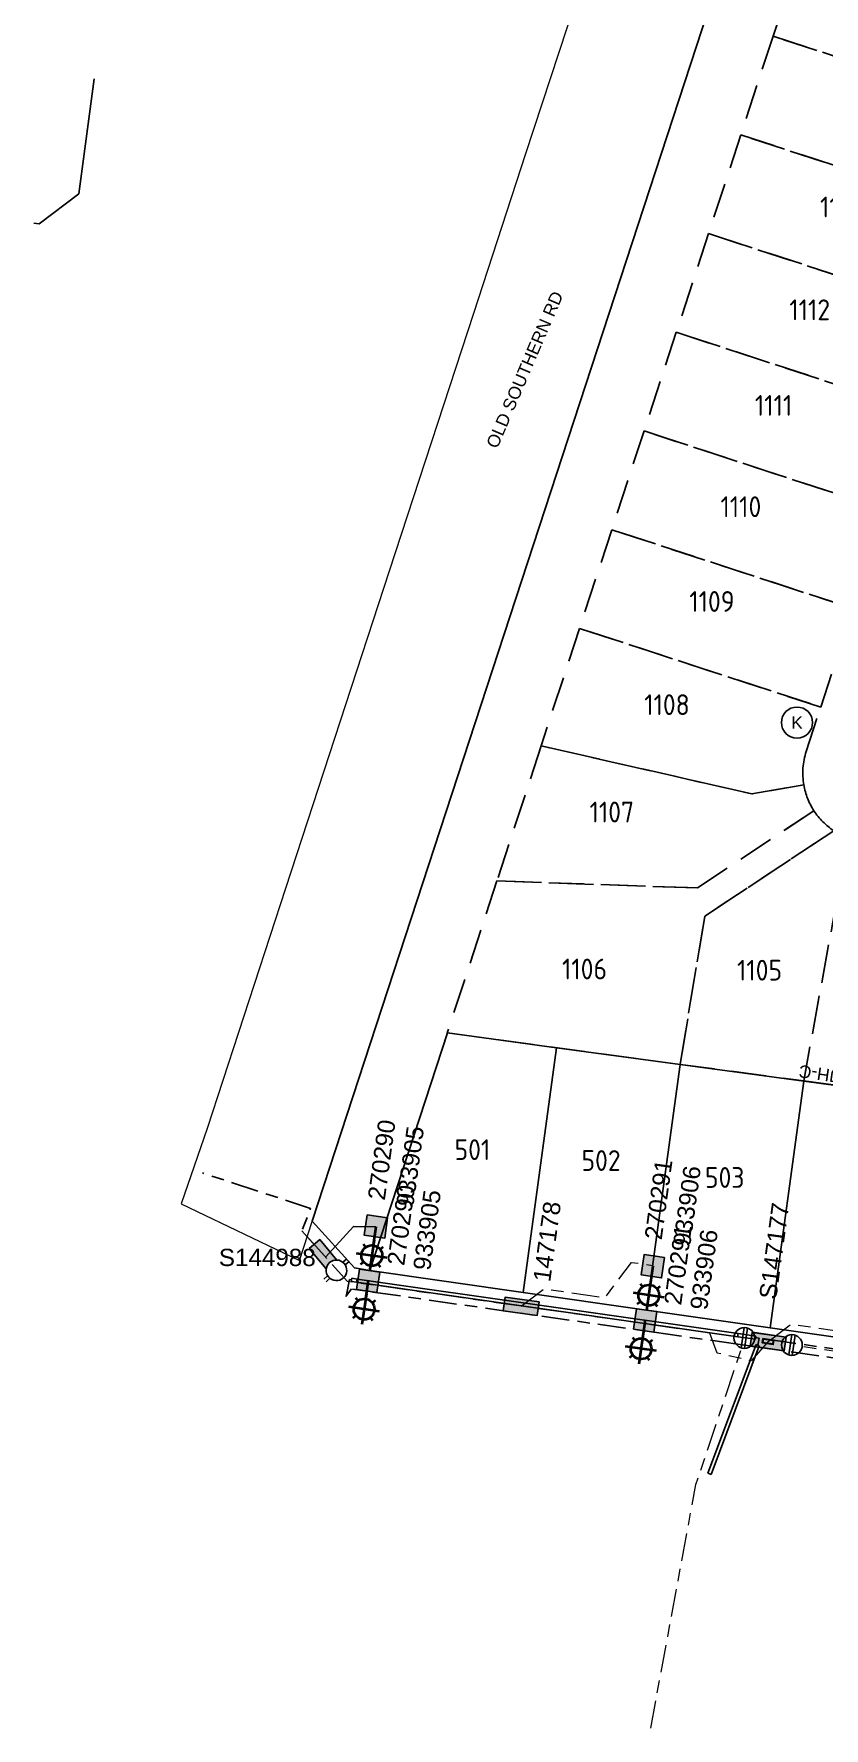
# Model space of a CAD drawing. Header units: metres. Extents: x 281818 to 283900, y 6133059 to 6135046.
# Drawn here: x 281817.9 to 281931.9, y 6134310.1 to 6134554.9 of the extents above; entities that cross this region are included whole.
import ezdxf
from ezdxf.enums import TextEntityAlignment as Align

# ---------------------------------------------------------------- set-up
doc = ezdxf.new("R2010")
doc.units = ezdxf.units.M
for name, pattern in [('Cable Exist UG', [8.2, 4, -1.2, 1.8, -1.2]), ('CENTERX2', [4, 2.5, -0.5, 0.5, -0.5]), ('DASHED', [0.75, 0.5, -0.25]), ('IE Trench LV', [6.5, 5, -1.5])]:
    doc.linetypes.add(name, pattern=pattern)
doc.layers.get('0').update_dxf_attribs({"color": 6})
for name, color, linetype in [('_User Future Stage 11 Lots', 255, 'Continuous'), ('_User Stage 5 Columns', 255, 'Continuous'), ('_User Stage 5 Lanterns', 255, 'Continuous'), ('_User Stage 5 LV', 255, 'Continuous'), ('_User Stage 5 Pillars', 7, 'Continuous'), ('_User Stage 5 Site Plan', 255, 'Continuous'), ('_User Stage 5 Trench', 255, 'Continuous'), ('Duct_SP_EXT', 7, 'Continuous'), ('Equip_HV_NEW', 2, 'Continuous'), ('Mains_HV_MOD', 3, 'Continuous'), ('Mains_LV_New_R17', 2, 'Continuous'), ('Notes_SP_MISC', 7, 'Continuous'), ('Notes_SP_NEW', 2, 'Continuous'), ('Panels_LV_SL_NEW', 2, 'Continuous'), ('Trench_SP_EXT', 7, 'Continuous')]:
    doc.layers.add(name, color=color, linetype=linetype)
doc.layers.add('Cadastre Roads_SP_EXT', color=9, linetype='Continuous', lineweight=5)
doc.styles.add('ARIAL', font='arial.ttf', dxfattribs={"height": 2})
doc.styles.add('COLUMN_LABEL', font='arial.ttf')
doc.styles.add('iecARIAL', font='arial.ttf', dxfattribs={"height": 2})
doc.styles.add('LotNum', font='isocp.shx', dxfattribs={"height": 1.8})
doc.styles.add('POLE_LABEL', font='arial.ttf')
doc.styles.get("Standard").update_dxf_attribs({"font": 'arial.ttf'})
doc.linetypes.add('Cable 5', pattern='A,10,-1,["o",Standard,S=2,R=0,X=-1,Y=-0.7],-1e-05,["o",Standard,S=2,R=0,X=-0.2,Y=-0.7],-1.2', length=12.20001)

# ---------------------------------------------------------------- blocks, each defined once
blk = doc.blocks.new('*U127')
blk.add_hatch(color=256).paths.add_polyline_path([(-2.475, 3), (-2.475, 1.02), (2.475, 1.02), (2.475, 3)])
blk.add_lwpolyline([(-2.475, 1.02), (2.475, 1.02), (2.475, 3), (-2.475, 3)], close=True)
at = {"style": 'iecARIAL', "flags": 8}
blk.add_attdef('ASSET_NUM', (1.5, 3.5), '', height=2.5, dxfattribs=at)
for tag, p, flags in [('OWNED_BY', (0, -0.2), 9), ('STATE', (0, -0.4), 9), ('SUPPORT_TYPE', (0, -0.6), 9), ('STREETNAME', (0, -1.8), 9), ('SUBURB', (0, -2), 1), ('USAGE', (0, -0.8), 9), ('LEGEND', (0, -1), 9), ('LOCATION', (0, -1.2), 9), ('NOTES', (0, -1.4), 9), ('PARENT', (0, -1.6), 9)]:
    blk.add_attdef(tag, p, '', height=0.2, dxfattribs=dict(flags=flags))
blk = doc.blocks.new('COLUMN_EXT')
blk.add_hatch(color=256).paths.add_polyline_path([(-1.49, 1.48), (-1.49, -1.49), (1.48, -1.49), (1.48, 1.48)])
blk.add_lwpolyline([(-1.49, -1.49), (1.48, -1.49), (1.48, 1.48), (-1.49, 1.48)], close=True)
for tag, height, style, flags, p in [('ASSET_NUM', 2.5, 'COLUMN_LABEL', 8, (2, 2)), ('STRUCTURE_PLANT_NUMBER', 0.2, 'POLE_LABEL', 9, (1.81, 0.03)), ('STREET_CODE', 0.2, 'COLUMN_LABEL', 9, (1.81, -0.2))]:
    blk.add_attdef(tag, text='', height=height, dxfattribs=dict(style=style, flags=flags)).set_placement(p, align=Align.MIDDLE_LEFT)
at = {"flags": 1}
blk.add_attdef('Z', (1.81, -2.35), '', height=0.2, dxfattribs=at)
at = {"flags": 9}
for tag, p in [('COLUMN_TYPE', (1.81, -0.4)), ('OWNED_BY', (1.81, -0.6)), ('STATE', (1.81, -0.8)), ('USAGE', (1.81, -1)), ('STREETNAME', (1.81, -1.6)), ('SUBURB', (1.81, -1.8)), ('LEGEND', (1.81, -1.2)), ('LOCATION', (1.81, -1.4)), ('NOTES', (1.81, -2))]:
    blk.add_attdef(tag, text='', height=0.2, dxfattribs=at).set_placement(p, align=Align.MIDDLE_LEFT)
blk = doc.blocks.new('SL_LANTERN_EXT')
at = {"lineweight": 40}
for p, q in [((-1.46, 5.68), (-1.06, 5.28)), ((0, 1.97), (0, 6.47)), ((1.46, 5.68), (1.06, 5.28)), ((-2.25, 4.22), (2.25, 4.22)), ((-1.46, 2.76), (-1.06, 3.16)), ((0, 0), (0, 2.72)), ((1.46, 2.76), (1.06, 3.16))]:
    blk.add_line(p, q, dxfattribs=at)
blk.add_circle((0, 4.22), 1.5, dxfattribs=at)
at = {"style": 'iecARIAL', "flags": 8}
blk.add_attdef('ASSET_NUM', (1.5, 1.5), '', height=2.5, dxfattribs=at)
for tag, p, height, flags in [('OPERATING_VOLTAGE', (0.98, -1.65), 0.2, 9), ('ORIENTATION', (0.98, -1.85), 0.2, 9), ('OWNED_BY', (0.98, -2.05), 0.2, 9), ('STATE', (0.98, -2.25), 0.2, 9), ('CONSTRUCTED_VOLTAGE', (0.98, -0.65), 0.2, 9), ('CONTROL_TYPE', (0.98, -0.85), 0.2, 9), ('LANTERN_PURPOSE', (0.98, -1.05), 0.2, 9), ('LANTERN_TYPE', (0.98, -1.25), 0.2, 9), ('NO_PHASES', (0.98, -1.45), 0.2, 9), ('USAGE', (0.98, -2.45), 0.2, 9), ('LNUMBER', (2.18, -3.25), 2.5, 8), ('CEXIST', (0.98, -2.65), 0.2, 9), ('CNEW', (0.98, -2.85), 0.2, 9), ('CNUMBER', (0.98, -3.05), 0.2, 9), ('CREMOVE', (0.98, -3.25), 0.2, 9), ('CREPLACE', (0.98, -3.45), 0.2, 9), ('LKINGHEIGHT', (0.98, -3.65), 0.2, 9), ('LBRACKET', (0.98, -3.85), 0.2, 9), ('LBRACKETVOCAB', (0.98, -4.05), 0.2, 9), ('LCATEGORY', (0.98, -4.25), 0.2, 9), ('LCHARGE1', (0.98, -4.45), 0.2, 9), ('LCHARGE1PERCENT', (0.98, -4.65), 0.2, 9), ('LCHARGE2', (0.98, -4.85), 0.2, 9), ('LCHARGE2PERCENT', (0.98, -5.05), 0.2, 9), ('LCHARGE3', (0.98, -5.25), 0.2, 9), ('LCHARGE3PERCENT', (0.98, -5.45), 0.2, 9), ('LEXIST', (0.98, -5.65), 0.2, 9), ('LLAMP', (0.98, -5.85), 0.2, 9), ('LLAMPVOCAB', (0.98, -6.05), 0.2, 9), ('LMAST', (0.98, -6.25), 0.2, 9), ('LMASTVOCAB', (0.98, -6.45), 0.2, 9), ('LNEW', (0.98, -6.65), 0.2, 9), ('LANTNUMBER', (0.98, -6.85), 0.2, 9), ('LOUTREACH', (0.98, -7.25), 0.2, 9), ('LOUTREACHVOCAB', (0.98, -7.45), 0.2, 9), ('STREETNAME', (0.98, -9.25), 0.2, 9), ('SUBURB', (0.98, -9.45), 0.2, 1), ('LRATECODE', (0.98, -7.65), 0.2, 9), ('LREMOVE', (0.98, -7.85), 0.2, 9), ('LREPLACE', (0.98, -8.05), 0.2, 9), ('LTYPE', (0.98, -8.25), 0.2, 9), ('LTYPEVOCAB', (0.98, -8.45), 0.2, 9), ('LEGEND', (0.98, -8.65), 0.2, 9), ('LOCATION', (0.98, -8.85), 0.2, 9), ('NOTES', (0.98, -9.05), 0.2, 9)]:
    blk.add_attdef(tag, p, '', height=height, dxfattribs=dict(flags=flags))
blk = doc.blocks.new('*U172')
blk.add_wipeout([(-2.47, 0.99), (2.47, 0.99), (2.47, -0.99), (-2.47, -0.99)])
at = {"lineweight": -3}
blk.add_lwpolyline([(-2.47, 0.99), (2.47, 0.99), (2.47, -0.99), (-2.47, -0.99)], close=True, dxfattribs=at)
for tag, height, flags, p in [('ASSET_NUM', 2.5, 8, (2, 4)), ('STREET_CODE', 0.2, 9, (1.5, 2)), ('OWNED_BY', 0.2, 9, (1.5, 1.8)), ('OPERATED_BY', 0.2, 9, (1.5, 1.6)), ('STATE', 0.2, 9, (1.5, 1.2)), ('SUPPORT_TYPE', 0.2, 9, (1.5, 1)), ('SUBURB', 0.2, 9, (1.5, 0.2)), ('STREETNAME', 0.2, 9, (1.5, 0)), ('MAINTAINED_BY', 0.2, 9, (1.5, 1.4)), ('USAGE', 0.2, 9, (1.5, 0.8)), ('LEGEND', 0.2, 9, (1.5, 0.6)), ('PARENT', 0.2, 9, (1.5, 0.4)), ('Z', 0.2, 1, (1.5, -0.6)), ('LOCATION', 0.2, 9, (1.5, -0.2)), ('NOTES', 0.2, 9, (1.5, -0.4))]:
    blk.add_attdef(tag, text='', height=height, dxfattribs=dict(flags=flags)).set_placement(p, align=Align.MIDDLE_LEFT)
blk = doc.blocks.new('*U171')
for tag, p, flags in [('OPERATED_BY', (0.87, -3.08), 9), ('ORIENTATION', (0.87, -3.62), 9), ('STATE', (0.86, -4.31), 9), ('SWITCH_TYPE', (0.86, -4.56), 9), ('Z', (0.87, -5.06), 9), ('OWNED_BY', (0.88, -3.37), 9), ('USAGE', (0.88, -3.86), 9), ('LEGEND', (0.87, -4.82), 9), ('NOTES', (0.88, -4.06), 1)]:
    blk.add_attdef(tag, p, '', height=0.2, dxfattribs=dict(flags=flags))
blk.add_wipeout([(-1.06, 1.06), (-1.18, 0.92), (-1.29, 0.76), (-1.37, 0.59), (-1.43, 0.42), (-1.48, 0.23), (-1.49, 0.05), (-1.49, -0.14), (-1.46, -0.33), (-1.41, -0.51), (-1.33, -0.68), (-1.24, -0.84), (-1.12, -0.99), (-0.99, -1.12), (-0.84, -1.24), (-0.68, -1.33), (-0.51, -1.41), (-0.33, -1.46), (-0.14, -1.49), (0.05, -1.49), (0.23, -1.48), (0.42, -1.43), (0.59, -1.37), (0.76, -1.29), (0.92, -1.18), (1.06, -1.06), (1.18, -0.92), (1.29, -0.76), (1.37, -0.59), (1.43, -0.42), (1.48, -0.23), (1.49, -0.05), (1.49, 0.14), (1.46, 0.33), (1.41, 0.51), (1.33, 0.68), (1.24, 0.84), (1.12, 0.99), (0.99, 1.12), (0.84, 1.24), (0.68, 1.33), (0.51, 1.41), (0.33, 1.46), (0.14, 1.49), (-0.05, 1.49), (-0.23, 1.48), (-0.42, 1.43), (-0.59, 1.37), (-0.76, 1.29), (-0.92, 1.18)])
for p, q in [((-0.25, -1.48), (-0.25, 1.48)), ((0.25, -1.48), (0.25, 1.48))]:
    blk.add_line(p, q)
blk.add_circle((0, 0), 1.5)
at = {"flags": 9}
blk.add_attdef('TYPE', text='', height=0.2, dxfattribs=at).set_placement((0.88, -1.45), align=Align.MIDDLE_LEFT)
for tag, p in [('OPERATING_VOLTAGE', (0.89, -1.82)), ('NO_PHASES', (0.88, -2.1)), ('CONSTRUCTED_VOLTAGE', (0.89, -2.37)), ('ACTUAL_STATUS', (0.9, -2.61)), ('MAINTAINED_BY', (0.89, -2.84))]:
    blk.add_attdef(tag, p, '', height=0.2, dxfattribs=at)
blk = doc.blocks.new('PANEL_NEW')
at = {"layer": 'Panels_LV_SL_NEW'}
h = blk.add_hatch(color=256, dxfattribs=at)
h.paths.add_polyline_path([(-0.8, -0.32), (0.8, -0.32), (0.8, 0.32), (-0.8, 0.32)])
h.paths.add_polyline_path([(-0.72, 0.24), (0.72, 0.24), (0.72, -0.24), (-0.72, -0.24)], flags=16)
for points in [[(-0.8, -0.32), (0.8, -0.32), (0.8, 0.32), (-0.8, 0.32)], [(-0.72, -0.24), (0.72, -0.24), (0.72, 0.24), (-0.72, 0.24)]]:
    blk.add_lwpolyline(points, close=True)
for tag, flags, p in [('CONNECTOR_TYPE', 9, (1.5, 0)), ('CONSTRUCTED_VOLTAGE', 9, (1.5, -0.2)), ('OPERATING_VOLTAGE', 9, (1.5, -0.6)), ('ORIENTATION', 9, (1.5, -0.8)), ('OWNED_BY', 9, (1.5, -1)), ('OPERATED_BY', 9, (1.5, -1.2)), ('STATE', 9, (1.5, -1.6)), ('Z', 1, (1.5, -2.2)), ('NO_PHASES', 9, (1.5, -0.4)), ('MAINTAINED_BY', 9, (1.5, -1.4)), ('USAGE', 9, (1.5, -1.8)), ('NOTES', 9, (1.5, -2))]:
    blk.add_attdef(tag, text='', height=0.2, dxfattribs=dict(flags=flags)).set_placement(p, align=Align.MIDDLE_LEFT)
blk = doc.blocks.new('*U130')
blk.add_blockref('*U172', (0, 2.01))
for tag, flags, p in [('SUPPORT_TYPE', 9, (1.5, -1)), ('SUBURB', 9, (1.5, -1.8)), ('STREETNAME', 9, (1.5, -2)), ('USAGE', 9, (1.5, -1.2)), ('LEGEND', 9, (1.5, -1.4)), ('PARENT', 9, (1.5, -1.6)), ('LOCATION', 9, (1.5, -2.2)), ('NOTES', 9, (1.5, -2.4)), ('Z', 1, (1.5, -2.6))]:
    blk.add_attdef(tag, text='', height=0.2, dxfattribs=dict(flags=flags)).set_placement(p, align=Align.MIDDLE_LEFT)
for p in [(-3.47, 2.02), (3.47, 2.01)]:
    blk.add_blockref('*U171', p)
blk.add_blockref('PANEL_NEW', (0, 2.01))
for tag, height, flags, p in [('ASSET_NUM', 2.5, 8, (2, 4.78)), ('STREET_CODE', 0.2, 9, (1.5, 0)), ('OWNED_BY', 0.2, 9, (1.5, -0.2)), ('OPERATED_BY', 0.2, 9, (1.5, -0.4)), ('STATE', 0.2, 9, (1.5, -0.8)), ('MAINTAINED_BY', 0.2, 9, (1.5, -0.6))]:
    blk.add_attdef(tag, text='', height=height, dxfattribs=dict(flags=flags)).set_placement(p, align=Align.MIDDLE_LEFT)
blk = doc.blocks.new('PILLAR_EXT')
blk.add_hatch(color=256).paths.add_polyline_path([(-2.475, 0.99), (-2.475, -0.99), (2.475, -0.99), (2.475, 0.99)])
blk.add_lwpolyline([(-2.475, -0.99), (2.475, -0.99), (2.475, 0.99), (-2.475, 0.99)], close=True)
at = {"style": 'iecARIAL', "flags": 8}
blk.add_attdef('ASSET_NUM', (1.5, 3.5), '', height=2.5, dxfattribs=at)
for tag, p, flags in [('OWNED_BY', (0, -0.2), 9), ('STATE', (0, -0.4), 9), ('SUPPORT_TYPE', (0, -0.6), 9), ('STREETNAME', (0, -1.8), 9), ('SUBURB', (0, -2), 1), ('USAGE', (0, -0.8), 9), ('LEGEND', (0, -1), 9), ('LOCATION', (0, -1.2), 9), ('NOTES', (0, -1.4), 9), ('PARENT', (0, -1.6), 9)]:
    blk.add_attdef(tag, p, '', height=0.2, dxfattribs=dict(flags=flags))
blk = doc.blocks.new('LV_UG_LINKS_OPEN_EXT')
for p, q in [((-0.25, 1.47), (-0.25, 2.22)), ((0.25, 1.47), (0.25, 2.22)), ((-0.25, -1.47), (-0.25, -2.22)), ((0.25, -1.47), (0.25, -2.22))]:
    blk.add_line(p, q)
at = {"flags": 9}
for tag, p in [('ACTUAL_STATUS', (0, 0)), ('CONSTRUCTED_VOLTAGE', (0, -0.2)), ('OPERATING_VOLTAGE', (0, -0.6)), ('ORIENTATION', (0, -0.8)), ('STATE', (0, -1)), ('SWITCH_TYPE', (0, -1.2)), ('NO_PHASES', (0, -0.4)), ('USAGE', (0, -1.4)), ('NOTES', (0, -1.6))]:
    blk.add_attdef(tag, text='', height=0.2, dxfattribs=at).set_placement(p, align=Align.MIDDLE_LEFT)
at = {"flags": 1}
blk.add_attdef('Z', (0, 0), '', height=0.2, dxfattribs=at)
blk.add_wipeout([(-0.25, 1.47), (-0.43, 1.43), (-0.61, 1.36), (-0.77, 1.28), (-0.93, 1.17), (-1.07, 1.05), (-1.19, 0.9), (-1.29, 0.75), (-1.38, 0.58), (-1.44, 0.4), (-1.48, 0.22), (-1.49, 0.03), (-1.49, -0.16), (-1.45, -0.34), (-1.4, -0.52), (-1.32, -0.69), (-1.23, -0.85), (-1.11, -1), (-0.98, -1.13), (-0.83, -1.24), (-0.66, -1.34), (-0.49, -1.41), (-0.31, -1.46), (-0.13, -1.49), (0.06, -1.49), (0.25, -1.47), (0.43, -1.43), (0.61, -1.36), (0.77, -1.28), (0.93, -1.17), (1.07, -1.05), (1.19, -0.9), (1.29, -0.75), (1.38, -0.58), (1.44, -0.4), (1.48, -0.22), (1.49, -0.03), (1.49, 0.16), (1.45, 0.34), (1.4, 0.52), (1.32, 0.69), (1.23, 0.85), (1.11, 1), (0.98, 1.13), (0.83, 1.24), (0.66, 1.34), (0.49, 1.41), (0.31, 1.46), (0.13, 1.49), (-0.06, 1.49)])
blk.add_lwpolyline([(0, -1.49, 1), (0, 1.49, 1)], format="xyb", close=True)
blk = doc.blocks.new('*U133')
for p, q in [((-1.6, 0), (-1.6, 54.05)), ((-1.6, 54.05), (-0.8, 54.05)), ((0, 54.05), (-0.8, 54.05)), ((0, 0), (0, 54.05)), ((-1.6, 0), (-0.8, 0)), ((0, 0), (-0.8, 0))]:
    blk.add_line(p, q)
at = {"style": 'ARIAL'}
blk.add_attdef('SWG_TYPE', text='', height=1.8, rotation=90, dxfattribs=at).set_placement((-0.8, 54.8), align=Align.MIDDLE_LEFT)
blk.add_attdef('SUB_TYPE', text='', height=1.8, rotation=90, dxfattribs=at).set_placement((-0.8, -0.76), align=Align.MIDDLE_RIGHT)
blk = doc.blocks.new('DUCT_INDICATOR')
blk.add_circle((0, 0), 2.25)
blk.add_attdef('CODE', text='', height=1.8).set_placement((0, 0), align=Align.MIDDLE_CENTER)
at = {"flags": 1}
blk.add_attdef('Z', (0, 0), '', height=0.2, dxfattribs=at)

msp = doc.modelspace()

# ---------------------------------------------------------------- linework, layer by layer
at = {"layer": '_User Future Stage 11 Lots', "color": 7, "linetype": 'DASHED', "ltscale": 10}
for points in [[(281964.07, 6134557.44), (281929.23, 6134568.83), (281928.1, 6134565.38), (281924.57, 6134554.57), (281959.41, 6134543.18)], [(281959.41, 6134543.18), (281924.57, 6134554.57), (281919.92, 6134540.31), (281954.75, 6134528.93)], [(281954.75, 6134528.93), (281919.92, 6134540.31), (281915.26, 6134526.05), (281950.09, 6134514.67)], [(281950.09, 6134514.67), (281915.26, 6134526.05), (281910.61, 6134511.79), (281945.43, 6134500.41)], [(281945.43, 6134500.41), (281910.61, 6134511.79), (281905.95, 6134497.53), (281940.77, 6134486.15)], [(281940.77, 6134486.15), (281905.95, 6134497.53), (281901.29, 6134483.27), (281936.11, 6134471.89)], [(281936.11, 6134471.89), (281901.29, 6134483.27), (281896.64, 6134469.01), (281931.45, 6134457.64)], [(281949.85, 6134436.52), (281937.51, 6134438.2), (281933.84, 6134430.11), (281929, 6134403.62), (281945.06, 6134401.45)]]:
    msp.add_lwpolyline(points, close=True, dxfattribs=at)
for points in [[(281931.45, 6134457.64), (281896.64, 6134469.01), (281891.1, 6134452.04), (281921.53, 6134445.1), (281929.01, 6134446.4, -0.122562), (281929.36, 6134451.22)], [(281930.47, 6134442.67, -0.101021), (281929.01, 6134446.4), (281921.53, 6134445.1), (281891.1, 6134452.04), (281884.72, 6134432.52), (281913.65, 6134431.51)], [(281914.71, 6134427.42), (281933.33, 6134439.78, -0.102991), (281930.47, 6134442.67), (281913.65, 6134431.51), (281884.72, 6134432.52), (281877.55, 6134410.56), (281911.16, 6134406.02)], [(281933.84, 6134430.11), (281937.51, 6134438.2, -0.112936), (281933.33, 6134439.78), (281914.71, 6134427.42), (281911.16, 6134406.02), (281929, 6134403.62)]]:
    msp.add_lwpolyline(points, format="xyb", close=True, dxfattribs=at)
at = {"layer": '_User Stage 5 LV', "linetype": 'Cable Exist UG', "lineweight": 0, "flags": 128}
for points in [[(281888.22, 6134371.07), (281891.54, 6134373.6), (281900.32, 6134372.32), (281904.14, 6134377.42), (281907.24, 6134376.97)], [(281906.92, 6134310.13), (281913.44, 6134345.31), (281920.53, 6134366.45), (281923.42, 6134365.48)], [(281923.86, 6134365.98), (281959.49, 6134360.87), (282007.58, 6134353.99), (282015.43, 6134353.03), (282059.96, 6134346.49), (282061.83, 6134344.21), (282065.13, 6134343.73), (282095.15, 6134339.44), (282098.21, 6134341), (282103.11, 6134340.32), (282105.48, 6134337.96), (282135.61, 6134333.64), (282159.04, 6134330.29), (282161.23, 6134331.98), (282163.68, 6134331.64)]]:
    msp.add_lwpolyline(points, dxfattribs=at)
at = {"layer": '_User Stage 5 Site Plan'}
msp.add_lwpolyline([(281877.56, 6134410.56), (281893.33, 6134408.43), (281888.5, 6134373.06), (281866.35, 6134376.23)], close=True, dxfattribs=at)
at = {"layer": '_User Stage 5 Site Plan', "flags": 128}
msp.add_lwpolyline([(281888.5, 6134373.06), (281906.32, 6134370.51), (281911.17, 6134406.02), (281893.33, 6134408.43)], close=True, dxfattribs=at)
at = {"layer": 'Duct_SP_EXT'}
for p, q in [((281863.71, 6134374.65), (281863.74, 6134374.88)), ((281863.71, 6134374.65), (281864.47, 6134374.54)), ((281863.78, 6134375.12), (281863.74, 6134374.88)), ((281863.78, 6134375.12), (281864.54, 6134375.01)), ((281864.47, 6134374.54), (281864.5, 6134374.77)), ((281864.54, 6134375.01), (281864.5, 6134374.77)), ((281915.18, 6134346.96), (281915.4, 6134346.87)), ((281915.63, 6134346.79), (281915.4, 6134346.87))]:
    msp.add_line(p, q, dxfattribs=at)
at = {"layer": 'Mains_LV_New_R17', "linetype": 'Cable 5'}
msp.add_lwpolyline([(281817.89, 6134527.58), (281818.65, 6134527.48), (281824.35, 6134531.81), (281826.58, 6134548.41)], dxfattribs=at)
at = {"layer": 'Trench_SP_EXT', "linetype": 'Cable Exist UG'}
msp.add_lwpolyline([(281862.95, 6134372.49), (281863.45, 6134374.92), (281863.72, 6134374.89)], dxfattribs=at)

# ---------------------------------------------------------------- block references
at = {"layer": '_User Stage 5 Columns'}
ref = msp.add_blockref('COLUMN_EXT', (281866.14, 6134374.76), dxfattribs=dict(at, rotation=351.8539999999999))
ref.add_attrib('ASSET_NUM', '933905', dxfattribs={"layer": '0', "height": 2.5, "rotation": 82.223, "style": 'COLUMN_LABEL'}).set_placement((281873.84, 6134376.32), align=Align.MIDDLE_LEFT)
ref = msp.add_blockref('COLUMN_EXT', (281906.11, 6134369.04), dxfattribs=dict(at, rotation=351.8539999999999))
ref.add_attrib('ASSET_NUM', '933906', dxfattribs={"layer": '0', "height": 2.5, "rotation": 82.223, "style": 'COLUMN_LABEL'}).set_placement((281913.81, 6134370.6), align=Align.MIDDLE_LEFT)
at = {"layer": '_User Stage 5 Lanterns'}
ref = msp.add_blockref('SL_LANTERN_EXT', (281866.15, 6134374.83), dxfattribs=dict(at, rotation=171.8567109792567))
ref.add_attrib('ASSET_NUM', '270290', (281871.33, 6134376.85), dxfattribs={"layer": '0', "height": 2.5, "rotation": 82.223, "style": 'iecARIAL'})
ref = msp.add_blockref('SL_LANTERN_EXT', (281906.12, 6134369.11), dxfattribs=dict(at, rotation=171.8567109792567))
ref.add_attrib('ASSET_NUM', '270291', (281911.3, 6134371.13), dxfattribs={"layer": '0', "height": 2.5, "rotation": 82.223, "style": 'iecARIAL'})
at = {"layer": '_User Stage 5 LV'}
ref = msp.add_blockref('COLUMN_EXT', (281867.25, 6134382.58), dxfattribs=dict(at, rotation=171.854))
ref.add_attrib('ASSET_NUM', '933905', dxfattribs={"layer": '0', "height": 2.5, "rotation": 82.223, "style": 'COLUMN_LABEL'}).set_placement((281871.4, 6134385.52), align=Align.MIDDLE_LEFT)
ref = msp.add_blockref('SL_LANTERN_EXT', (281907.23, 6134376.85), dxfattribs=dict(at, rotation=171.857))
ref.add_attrib('ASSET_NUM', '270291', (281908.49, 6134380.57), dxfattribs={"layer": '0', "height": 2.5, "rotation": 82.2233, "style": 'iecARIAL'})
ref = msp.add_blockref('COLUMN_EXT', (281907.22, 6134376.85), dxfattribs=dict(at, rotation=171.854))
ref.add_attrib('ASSET_NUM', '933906', dxfattribs={"layer": '0', "height": 2.5, "rotation": 82.223, "style": 'COLUMN_LABEL'}).set_placement((281911.36, 6134379.8), align=Align.MIDDLE_LEFT)
ref = msp.add_blockref('PILLAR_EXT', (281859.96, 6134378.17), dxfattribs=dict(at, rotation=309.7807940501983))
ref.add_attrib('ASSET_NUM', 'S144988', dxfattribs={"layer": '0', "height": 2.5, "style": 'iecARIAL'}).set_placement((281844.58, 6134378.13), align=Align.MIDDLE_LEFT)
at = {"layer": '_User Stage 5 Pillars'}
ref = msp.add_blockref('*U127', (281888.5, 6134373.06), dxfattribs=dict(at, rotation=172.0141864516013))
ref.add_attrib('ASSET_NUM', '147178', (281892.4, 6134374.48), dxfattribs={"layer": '0', "height": 2.5, "rotation": 82.223, "style": 'iecARIAL'})
at = {"layer": 'Equip_HV_NEW', "linetype": 'CENTERX2', "rotation": 81.85392963824754}
msp.add_blockref('*U133', (281991.52, 6134396.83), dxfattribs=at).add_auto_attribs({'SUB_TYPE': 'PS', 'SWG_TYPE': '8DJH-C'})
at = {"layer": 'Notes_SP_NEW', "linetype": 'IE Trench LV', "lineweight": 0}
msp.add_blockref('DUCT_INDICATOR', (281928.03, 6134455.4), dxfattribs=at).add_auto_attribs({'CODE': 'K'})

# ---------------------------------------------------------------- texts
at = {"layer": '_User Future Stage 11 Lots', "style": 'LotNum'}
for s, p in [('1113', (281931.35, 6134528.4)), ('1112', (281926.92, 6134513.54)), ('1111', (281921.95, 6134499.73)), ('1110', (281916.98, 6134485.09)), ('1109', (281912.48, 6134471.4)), ('1108', (281905.97, 6134456.49)), ('1107', (281898.08, 6134440.98)), ('1106', (281894.11, 6134418.3)), ('1105', (281919.37, 6134418.13))]:
    msp.add_text(s, height=3, dxfattribs=at).set_placement(p)
at = {"layer": '_User Stage 5 Site Plan', "style": 'LotNum'}
for s, p in [('501', (281878.6, 6134392.2)), ('502', (281896.92, 6134390.63)), ('503', (281914.74, 6134388.18))]:
    msp.add_text(s, height=3, dxfattribs=at).set_placement(p)
at = {"layer": 'Cadastre Roads_SP_EXT'}
msp.add_text('OLD SOUTHERN RD', height=1.8, rotation=66.7677, dxfattribs=at).set_placement((281884.76, 6134494.87))

# ---------------------------------------------------------------- next in the draw order: block references
at = {"layer": '_User Stage 5 LV'}
ref = msp.add_blockref('*U130', (281923.57, 6134363.99), dxfattribs=dict(at, rotation=351.6727076782106))
ref.add_attrib('ASSET_NUM', 'S147177', dxfattribs={"layer": '0', "height": 2.5, "rotation": 82.223}).set_placement((281923.78, 6134372.14), align=Align.MIDDLE_LEFT)

# ---------------------------------------------------------------- next in the draw order: linework, layer by layer
at = {"layer": '_User Stage 5 LV', "linetype": 'Cable Exist UG', "lineweight": 0, "flags": 128}
for points in [[(281923.86, 6134365.97), (281927.17, 6134368.5), (281935.95, 6134367.22), (281939.77, 6134372.32), (281942.88, 6134371.88)], [(281923.86, 6134365.98), (281921.42, 6134363.21), (281916.49, 6134364.31), (281915.47, 6134367.18), (281888.22, 6134371.08)]]:
    msp.add_lwpolyline(points, dxfattribs=at)
at = {"layer": '_User Stage 5 Site Plan'}
for points in [[(281911.17, 6134406.02), (281929.01, 6134403.61), (281924.14, 6134367.96), (281906.32, 6134370.51)], [(281929.01, 6134403.61), (281945.07, 6134401.45), (281946.85, 6134401.21), (281941.96, 6134365.41), (281924.14, 6134367.96)]]:
    msp.add_lwpolyline(points, close=True, dxfattribs=at)
at = {"layer": '_User Stage 5 Trench', "linetype": 'Cable Exist UG'}
msp.add_lwpolyline([(281923.9, 6134366.27), (282164.34, 6134331.86), (282171.23, 6134336.24), (282183.55, 6134363.74, -0.044982), (282197.6, 6134388.61, -0.044982)], format="xyb", dxfattribs=at)
at = {"layer": 'Cadastre Roads_SP_EXT', "linetype": 'Continuous'}
msp.add_lwpolyline([(281918.52, 6134568.4), (281919.25, 6134570.63), (281927.69, 6134596.45), (281919.07, 6134600.1), (281910.46, 6134603.75), (281905.81, 6134589.49), (281901.01, 6134574.76), (281894.79, 6134555.71), (281888.86, 6134537.56), (281881.34, 6134514.49), (281869.18, 6134477.26), (281854.22, 6134431.41), (281842.91, 6134396.77), (281839.12, 6134385.86), (281856.22, 6134377.68), (281858.05, 6134383.31), (281918.52, 6134568.4)], close=True, dxfattribs=at)
at = {"layer": 'Duct_SP_EXT'}
for p, q in [((281864.47, 6134374.54), (281919.48, 6134366.66)), ((281864.54, 6134375.01), (281919.54, 6134367.14)), ((281919.54, 6134367.14), (281919.51, 6134366.9)), ((281919.54, 6134367.14), (281922.09, 6134366.77)), ((281915.18, 6134346.96), (281922.14, 6134365.54)), ((281915.63, 6134346.79), (281922.59, 6134365.37)), ((281919.48, 6134366.66), (281919.51, 6134366.9)), ((281919.48, 6134366.66), (281922.02, 6134366.3)), ((281922.02, 6134366.3), (281922.06, 6134366.54)), ((281922.09, 6134366.77), (281922.06, 6134366.54)), ((281922.14, 6134365.54), (281922.36, 6134365.45)), ((281922.59, 6134365.37), (281922.36, 6134365.45))]:
    msp.add_line(p, q, dxfattribs=at)
at = {"layer": 'Mains_HV_MOD', "linetype": 'Cable Exist UG'}
msp.add_lwpolyline([(281939.28, 6134362.76), (281919.49, 6134365.59), (281919.49, 6134365.59), (281863.71, 6134373.57), (281862.93, 6134372.5)], dxfattribs=at)
at = {"layer": 'Notes_SP_MISC', "linetype": 'Continuous'}
msp.add_lwpolyline([(282109.61, 6134642.18), (282114.56, 6134677.45), (282123.61, 6134692.37), (282128.61, 6134727.82), (281977.23, 6134748.15), (281933.83, 6134615.29), (281927.7, 6134596.53), (281919.26, 6134570.71), (281918.53, 6134568.48), (281858.07, 6134383.39), (281864.15, 6134376.62), (281866.35, 6134376.23)], dxfattribs=at)
at = {"layer": 'Trench_SP_EXT', "linetype": 'Cable Exist UG'}
msp.add_lwpolyline([(281922.04, 6134366.55), (281922.56, 6134366.48), (281922.36, 6134365.46)], dxfattribs=at)

# ---------------------------------------------------------------- next in the draw order: block references
at = {"layer": '_User Stage 5 Pillars'}
ref = msp.add_blockref('*U127', (281924.14, 6134367.96), dxfattribs=dict(at, rotation=172.0141864516013))
ref.add_attrib('ASSET_NUM', 'S147177', (281925.02, 6134371.97), dxfattribs={"layer": '0', "height": 2.5, "rotation": 82.223, "style": 'iecARIAL'})

# ---------------------------------------------------------------- next in the draw order: block references
at = {"layer": '_User Stage 5 LV', "rotation": 311.3870360134532}
msp.add_blockref('LV_UG_LINKS_OPEN_EXT', (281861.55, 6134376.27), dxfattribs=at)

# ---------------------------------------------------------------- next in the draw order: linework, layer by layer
at = {"layer": '_User Stage 5 LV', "color": 7, "linetype": 'Cable Exist UG', "flags": 128}
msp.add_lwpolyline([(281859.86, 6134378.31), (281856.57, 6134381.96), (281857.82, 6134385.22), (281842.23, 6134390.33)], dxfattribs=at)
at = {"layer": '_User Stage 5 LV', "linetype": 'Cable Exist UG', "lineweight": 0, "flags": 128}
msp.add_lwpolyline([(281888.22, 6134371.07), (281888.22, 6134371.07), (281863.14, 6134374.66), (281856.57, 6134381.96)], dxfattribs=at)
at = {"layer": '_User Stage 5 LV', "color": 7, "linetype": 'Cable 5', "ltscale": 0.5, "flags": 128}
msp.add_lwpolyline([(281859.96, 6134378.17), (281864, 6134382.6), (281867.26, 6134382.57)], dxfattribs=at)

# ---------------------------------------------------------------- next in the draw order: block references
at = {"layer": '_User Stage 5 LV'}
ref = msp.add_blockref('SL_LANTERN_EXT', (281867.26, 6134382.57), dxfattribs=dict(at, rotation=171.857))
ref.add_attrib('ASSET_NUM', '270290', (281868.53, 6134386.29), dxfattribs={"layer": '0', "height": 2.5, "rotation": 82.2233, "style": 'iecARIAL'})

doc.saveas('drawing.dxf')
